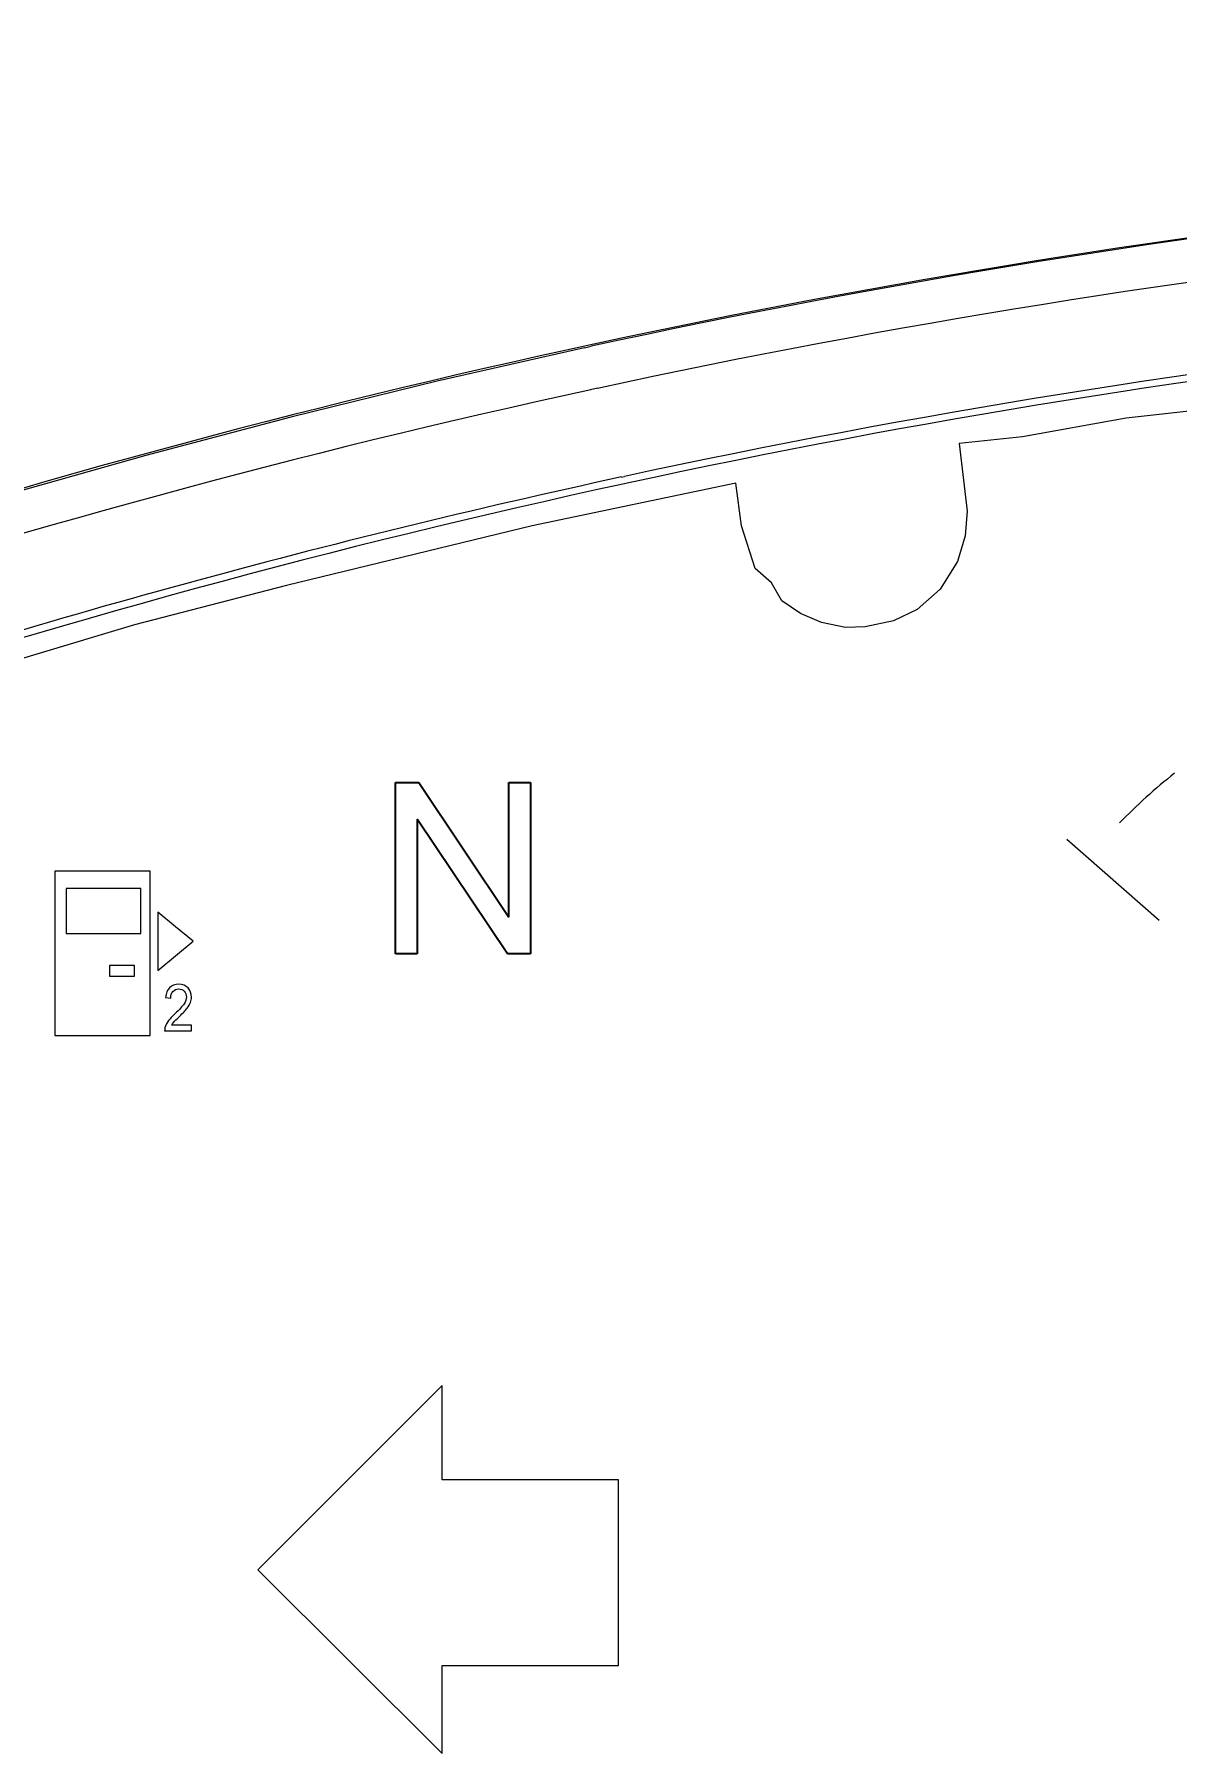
# Model space of a CAD drawing. Header units: millimetres. Extents: x 2768 to 3957, y 940 to 1781.
# Drawn here: x 2964.9 to 3005.3, y 1560.9 to 1621.6 of the extents above; entities that cross this region are included whole.
import ezdxf

# ---------------------------------------------------------------- set-up
doc = ezdxf.new("R2010")
doc.units = ezdxf.units.MM
doc.layers.add('layer 1', color=7, linetype='Continuous')
doc.layers.add('尺寸标注', color=2, linetype='Continuous', lineweight=25)
doc.layers.add('粗实线', color=7, linetype='Continuous', lineweight=50)
doc.styles.add('SGW', font='gbenor.shx', dxfattribs={"width": 0.6, "bigfont": 'hztxt.shx'})
doc.dimstyles.new('线性', dxfattribs={"dimtxt": 7, "dimasz": 3.5, "dimexe": 1.25, "dimexo": 0.625, "dimtad": 1, "dimdsep": 46, "dimtxsty": 'SGW', "dimcen": 2.5, "dimadec": 0, "dimazin": 0, "dimtfac": 1, "dimtmove": 0, "dimatfit": 3, "dimfxl": 0, "dimarcsym": 0})

# ---------------------------------------------------------------- blocks, each defined once
blk = doc.blocks.new('*D4')
at = {"layer": 'Defpoints', "color": 0, "transparency": 16777216}
for p in [(3153.99, 1638.621), (2941.99, 1607.225), (3153.99, 1607.225)]:
    blk.add_point(p, dxfattribs=at)
at = {"layer": '尺寸标注', "color": 0, "lineweight": -2, "transparency": 16777216}
for p, q in [((2941.99, 1607.85), (2941.99, 1639.871)), ((3153.99, 1607.85), (3153.99, 1639.871)), ((2945.49, 1638.621), (3150.49, 1638.621))]:
    blk.add_line(p, q, dxfattribs=at)
at = {"layer": '尺寸标注', "color": 0, "transparency": 16777216}
for points in [[(2945.49, 1639.204), (2945.49, 1638.038), (2941.99, 1638.621)], [(3150.49, 1639.204), (3150.49, 1638.038), (3153.99, 1638.621)]]:
    blk.add_solid(points, dxfattribs=at)
at = {"layer": '尺寸标注', "color": 0, "transparency": 16777216, "insert": (3047.99, 1642.746), "char_height": 7, "attachment_point": 5, "style": 'SGW'}
blk.add_mtext('\\M+181A3212%%P0.8', dxfattribs=at)
blk = doc.blocks.new('_DotSmall')
at = {"color": 0, "linetype": 'ByBlock', "const_width": 0.5}
blk.add_lwpolyline([(-0.0625, 0, 1), (0.0625, 0, 1)], format="xyb", close=True, dxfattribs=at)

msp = doc.modelspace()

# ---------------------------------------------------------------- linework, layer by layer
at = {"layer": 'layer 1', "lineweight": 20}
for points in [[(3009.379, 1608.712), (3009.379, 1608.712), (3003.529, 1608.062), (3003.529, 1608.062)], [(2990.997, 1602.237), (2990.997, 1602.237), (2990.42, 1602.751), (2990.42, 1602.751)], [(2997.566, 1603.002), (2997.566, 1603.002), (2996.96, 1602.015), (2996.96, 1602.015)], [(2991.366, 1601.609), (2991.366, 1601.609), (2990.997, 1602.237), (2990.997, 1602.237)], [(2996.96, 1602.015), (2996.96, 1602.015), (2996.145, 1601.301), (2996.145, 1601.301)], [(2992.023, 1601.161), (2992.023, 1601.161), (2991.366, 1601.609), (2991.366, 1601.609)], [(2992.764, 1600.836), (2992.764, 1600.836), (2992.023, 1601.161), (2992.023, 1601.161)], [(2993.605, 1600.665), (2993.605, 1600.665), (2992.764, 1600.836), (2992.764, 1600.836)], [(2995.304, 1600.894), (2995.304, 1600.894), (2994.309, 1600.692), (2994.309, 1600.692)], [(2996.145, 1601.301), (2996.145, 1601.301), (2995.304, 1600.894), (2995.304, 1600.894)], [(2994.309, 1600.692), (2994.309, 1600.692), (2993.605, 1600.665), (2993.605, 1600.665)]]:
    msp.add_open_spline(points, degree=3, dxfattribs=at)
at = {"layer": 'layer 1', "color": 22, "lineweight": 0}
msp.add_open_spline([(3005.244, 1595.512), (3004.556, 1594.972), (3003.907, 1594.385), (3003.301, 1593.755)], degree=3, dxfattribs=at)
at = {"layer": 'layer 1', "color": 72}
for points in [[(2977.705, 1595.184), (2977.705, 1595.184), (2978.528, 1595.184), (2978.528, 1595.184)], [(2977.705, 1589.123), (2977.705, 1589.123), (2977.705, 1595.184), (2977.705, 1595.184)], [(2978.528, 1595.184), (2978.528, 1595.184), (2981.711, 1590.426), (2981.711, 1590.426)], [(2981.711, 1595.184), (2981.711, 1595.184), (2982.48, 1595.184), (2982.48, 1595.184)], [(2981.711, 1590.426), (2981.711, 1590.426), (2981.711, 1595.184), (2981.711, 1595.184)], [(2982.48, 1595.184), (2982.48, 1595.184), (2982.48, 1589.123), (2982.48, 1589.123)], [(2978.474, 1593.886), (2978.474, 1593.886), (2978.474, 1589.123), (2978.474, 1589.123)], [(2981.658, 1589.123), (2981.658, 1589.123), (2978.474, 1593.886), (2978.474, 1593.886)], [(2978.474, 1589.123), (2978.474, 1589.123), (2977.705, 1589.123), (2977.705, 1589.123)], [(2982.48, 1589.123), (2982.48, 1589.123), (2981.658, 1589.123), (2981.658, 1589.123)]]:
    msp.add_open_spline(points, degree=3, dxfattribs=at)
at = {"layer": 'layer 1', "color": 72, "lineweight": 9}
for points in [[(2977.705, 1595.184), (2977.705, 1595.184), (2978.528, 1595.184), (2978.528, 1595.184)], [(2977.705, 1589.123), (2977.705, 1589.123), (2977.705, 1595.184), (2977.705, 1595.184)], [(2978.528, 1595.184), (2978.528, 1595.184), (2981.711, 1590.426), (2981.711, 1590.426)], [(2981.711, 1595.184), (2981.711, 1595.184), (2982.48, 1595.184), (2982.48, 1595.184)], [(2981.711, 1590.426), (2981.711, 1590.426), (2981.711, 1595.184), (2981.711, 1595.184)], [(2982.48, 1595.184), (2982.48, 1595.184), (2982.48, 1589.123), (2982.48, 1589.123)], [(2978.474, 1593.886), (2978.474, 1593.886), (2978.474, 1589.123), (2978.474, 1589.123)], [(2981.658, 1589.123), (2981.658, 1589.123), (2978.474, 1593.886), (2978.474, 1593.886)], [(2978.474, 1589.123), (2978.474, 1589.123), (2977.705, 1589.123), (2977.705, 1589.123)], [(2982.48, 1589.123), (2982.48, 1589.123), (2981.658, 1589.123), (2981.658, 1589.123)]]:
    msp.add_open_spline(points, degree=3, dxfattribs=at)
at = {"layer": 'layer 1', "color": 7, "lineweight": 0}
for points in [[(3004.703, 1590.308), (3004.703, 1590.308), (3001.438, 1593.174), (3001.438, 1593.174)], [(3004.703, 1590.308), (3004.703, 1590.308), (3001.438, 1593.174), (3001.438, 1593.174)], [(3004.703, 1590.308), (3004.703, 1590.308), (3001.438, 1593.174), (3001.438, 1593.174)], [(3004.703, 1590.308), (3004.703, 1590.308), (3001.438, 1593.174), (3001.438, 1593.174)], [(3004.703, 1590.308), (3004.703, 1590.308), (3001.438, 1593.174), (3001.438, 1593.174)], [(3004.703, 1590.308), (3004.703, 1590.308), (3001.438, 1593.174), (3001.438, 1593.174)], [(3004.703, 1590.308), (3004.703, 1590.308), (3001.438, 1593.174), (3001.438, 1593.174)], [(3004.703, 1590.308), (3004.703, 1590.308), (3001.438, 1593.174), (3001.438, 1593.174)], [(3004.703, 1590.308), (3004.703, 1590.308), (3001.438, 1593.174), (3001.438, 1593.174)], [(3004.703, 1590.308), (3004.703, 1590.308), (3001.438, 1593.174), (3001.438, 1593.174)], [(3004.703, 1590.308), (3004.703, 1590.308), (3001.438, 1593.174), (3001.438, 1593.174)], [(3004.703, 1590.308), (3004.703, 1590.308), (3001.438, 1593.174), (3001.438, 1593.174)], [(3004.703, 1590.308), (3004.703, 1590.308), (3001.438, 1593.174), (3001.438, 1593.174)], [(3004.703, 1590.308), (3004.703, 1590.308), (3001.438, 1593.174), (3001.438, 1593.174)], [(3004.703, 1590.308), (3004.703, 1590.308), (3001.438, 1593.174), (3001.438, 1593.174)], [(3004.703, 1590.308), (3004.703, 1590.308), (3001.438, 1593.174), (3001.438, 1593.174)], [(3004.703, 1590.308), (3004.703, 1590.308), (3001.438, 1593.174), (3001.438, 1593.174)], [(3004.703, 1590.308), (3004.703, 1590.308), (3001.438, 1593.174), (3001.438, 1593.174)], [(3004.703, 1590.308), (3004.703, 1590.308), (3001.438, 1593.174), (3001.438, 1593.174)], [(3004.703, 1590.308), (3004.703, 1590.308), (3001.438, 1593.174), (3001.438, 1593.174)], [(3004.703, 1590.308), (3004.703, 1590.308), (3001.438, 1593.174), (3001.438, 1593.174)], [(3004.703, 1590.308), (3004.703, 1590.308), (3004.703, 1590.308), (3004.703, 1590.308)]]:
    msp.add_open_spline(points, degree=3, dxfattribs=at)
at = {"layer": 'layer 1', "color": 22, "lineweight": 0}
for points, knots in [([(2965.663, 1592.051), (2965.663, 1592.051), (2969.034, 1592.051), (2969.034, 1592.051), (2969.034, 1592.051), (2969.034, 1592.051), (2969.034, 1586.244), (2969.034, 1586.244), (2969.034, 1586.244), (2969.034, 1586.244), (2965.663, 1586.244), (2965.663, 1586.244), (2965.663, 1586.244), (2965.663, 1586.244), (2965.663, 1592.051), (2965.663, 1592.051)], [0, 0, 0, 0, 0.25, 0.25, 0.25, 0.25, 0.5, 0.5, 0.5, 0.5, 0.75, 0.75, 0.75, 0.75, 1, 1, 1, 1]), ([(2966.057, 1591.441), (2966.057, 1591.441), (2968.705, 1591.441), (2968.705, 1591.441), (2968.705, 1591.441), (2968.705, 1591.441), (2968.705, 1589.846), (2968.705, 1589.846), (2968.705, 1589.846), (2968.705, 1589.846), (2966.057, 1589.846), (2966.057, 1589.846), (2966.057, 1589.846), (2966.057, 1589.846), (2966.057, 1591.441), (2966.057, 1591.441)], [0, 0, 0, 0, 0.25, 0.25, 0.25, 0.25, 0.5, 0.5, 0.5, 0.5, 0.75, 0.75, 0.75, 0.75, 1, 1, 1, 1]), ([(2970.551, 1589.57), (2970.551, 1589.57), (2969.928, 1589.054), (2969.928, 1589.054), (2969.928, 1589.054), (2969.928, 1589.054), (2969.306, 1588.538), (2969.306, 1588.538), (2969.306, 1588.538), (2969.306, 1588.538), (2969.306, 1589.57), (2969.306, 1589.57), (2969.306, 1589.57), (2969.306, 1589.57), (2969.306, 1590.603), (2969.306, 1590.603), (2969.306, 1590.603), (2969.306, 1590.603), (2969.928, 1590.087), (2969.928, 1590.087), (2969.928, 1590.087), (2969.928, 1590.087), (2970.551, 1589.57), (2970.551, 1589.57)], [0, 0, 0, 0, 0.166667, 0.166667, 0.166667, 0.166667, 0.333333, 0.333333, 0.333333, 0.333333, 0.5, 0.5, 0.5, 0.5, 0.666667, 0.666667, 0.666667, 0.666667, 0.833333, 0.833333, 0.833333, 0.833333, 1, 1, 1, 1]), ([(2967.594, 1588.717), (2967.594, 1588.717), (2968.48, 1588.717), (2968.48, 1588.717), (2968.48, 1588.717), (2968.48, 1588.717), (2968.48, 1588.334), (2968.48, 1588.334), (2968.48, 1588.334), (2968.48, 1588.334), (2967.594, 1588.334), (2967.594, 1588.334), (2967.594, 1588.334), (2967.594, 1588.334), (2967.594, 1588.717), (2967.594, 1588.717)], [0, 0, 0, 0, 0.25, 0.25, 0.25, 0.25, 0.5, 0.5, 0.5, 0.5, 0.75, 0.75, 0.75, 0.75, 1, 1, 1, 1]), ([(2970.494, 1586.603), (2970.494, 1586.603), (2970.494, 1586.41), (2970.494, 1586.41), (2970.494, 1586.41), (2970.494, 1586.41), (2969.544, 1586.41), (2969.544, 1586.41), (2969.544, 1586.41), (2969.543, 1586.458), (2969.549, 1586.504), (2969.564, 1586.549), (2969.564, 1586.549), (2969.589, 1586.623), (2969.627, 1586.695), (2969.681, 1586.767), (2969.681, 1586.767), (2969.734, 1586.838), (2969.811, 1586.921), (2969.911, 1587.014), (2969.911, 1587.014), (2970.068, 1587.16), (2970.173, 1587.275), (2970.228, 1587.361), (2970.228, 1587.361), (2970.283, 1587.446), (2970.31, 1587.526), (2970.31, 1587.602), (2970.31, 1587.602), (2970.31, 1587.682), (2970.285, 1587.749), (2970.235, 1587.804), (2970.235, 1587.804), (2970.185, 1587.858), (2970.12, 1587.885), (2970.04, 1587.885), (2970.04, 1587.885), (2969.955, 1587.885), (2969.887, 1587.857), (2969.836, 1587.798), (2969.836, 1587.798), (2969.785, 1587.74), (2969.759, 1587.66), (2969.758, 1587.558), (2969.758, 1587.558), (2969.758, 1587.558), (2969.577, 1587.579), (2969.577, 1587.579), (2969.577, 1587.579), (2969.59, 1587.733), (2969.636, 1587.85), (2969.717, 1587.931), (2969.717, 1587.931), (2969.798, 1588.012), (2969.907, 1588.052), (2970.044, 1588.052), (2970.044, 1588.052), (2970.182, 1588.052), (2970.291, 1588.008), (2970.371, 1587.921), (2970.371, 1587.921), (2970.452, 1587.834), (2970.492, 1587.726), (2970.492, 1587.598), (2970.492, 1587.598), (2970.492, 1587.532), (2970.48, 1587.468), (2970.456, 1587.405), (2970.456, 1587.405), (2970.433, 1587.341), (2970.394, 1587.275), (2970.339, 1587.205), (2970.339, 1587.205), (2970.285, 1587.135), (2970.194, 1587.039), (2970.067, 1586.917), (2970.067, 1586.917), (2969.962, 1586.816), (2969.894, 1586.747), (2969.864, 1586.711), (2969.864, 1586.711), (2969.833, 1586.675), (2969.809, 1586.639), (2969.789, 1586.603), (2969.789, 1586.603), (2969.789, 1586.603), (2970.494, 1586.603), (2970.494, 1586.603)], [0, 0, 0, 0, 0.045455, 0.045455, 0.045455, 0.045455, 0.090909, 0.090909, 0.090909, 0.090909, 0.136364, 0.136364, 0.136364, 0.136364, 0.181818, 0.181818, 0.181818, 0.181818, 0.227273, 0.227273, 0.227273, 0.227273, 0.272727, 0.272727, 0.272727, 0.272727, 0.318182, 0.318182, 0.318182, 0.318182, 0.363636, 0.363636, 0.363636, 0.363636, 0.409091, 0.409091, 0.409091, 0.409091, 0.454545, 0.454545, 0.454545, 0.454545, 0.5, 0.5, 0.5, 0.5, 0.545455, 0.545455, 0.545455, 0.545455, 0.590909, 0.590909, 0.590909, 0.590909, 0.636364, 0.636364, 0.636364, 0.636364, 0.681818, 0.681818, 0.681818, 0.681818, 0.727273, 0.727273, 0.727273, 0.727273, 0.772727, 0.772727, 0.772727, 0.772727, 0.818182, 0.818182, 0.818182, 0.818182, 0.863636, 0.863636, 0.863636, 0.863636, 0.909091, 0.909091, 0.909091, 0.909091, 0.954545, 0.954545, 0.954545, 0.954545, 1, 1, 1, 1]), ([(2970.494, 1586.603), (2970.494, 1586.603), (2970.494, 1586.41), (2970.494, 1586.41), (2970.494, 1586.41), (2970.494, 1586.41), (2969.544, 1586.41), (2969.544, 1586.41), (2969.544, 1586.41), (2969.543, 1586.458), (2969.549, 1586.504), (2969.564, 1586.549), (2969.564, 1586.549), (2969.589, 1586.623), (2969.627, 1586.695), (2969.681, 1586.767), (2969.681, 1586.767), (2969.734, 1586.838), (2969.811, 1586.921), (2969.911, 1587.014), (2969.911, 1587.014), (2970.068, 1587.16), (2970.173, 1587.275), (2970.228, 1587.361), (2970.228, 1587.361), (2970.283, 1587.446), (2970.31, 1587.526), (2970.31, 1587.602), (2970.31, 1587.602), (2970.31, 1587.682), (2970.285, 1587.749), (2970.235, 1587.804), (2970.235, 1587.804), (2970.185, 1587.858), (2970.12, 1587.885), (2970.04, 1587.885), (2970.04, 1587.885), (2969.955, 1587.885), (2969.887, 1587.857), (2969.836, 1587.798), (2969.836, 1587.798), (2969.785, 1587.74), (2969.759, 1587.66), (2969.758, 1587.558), (2969.758, 1587.558), (2969.758, 1587.558), (2969.577, 1587.579), (2969.577, 1587.579), (2969.577, 1587.579), (2969.59, 1587.733), (2969.636, 1587.85), (2969.717, 1587.931), (2969.717, 1587.931), (2969.798, 1588.012), (2969.907, 1588.052), (2970.044, 1588.052), (2970.044, 1588.052), (2970.182, 1588.052), (2970.291, 1588.008), (2970.371, 1587.921), (2970.371, 1587.921), (2970.452, 1587.834), (2970.492, 1587.726), (2970.492, 1587.598), (2970.492, 1587.598), (2970.492, 1587.532), (2970.48, 1587.468), (2970.456, 1587.405), (2970.456, 1587.405), (2970.433, 1587.341), (2970.394, 1587.275), (2970.339, 1587.205), (2970.339, 1587.205), (2970.285, 1587.135), (2970.194, 1587.039), (2970.067, 1586.917), (2970.067, 1586.917), (2969.962, 1586.816), (2969.894, 1586.747), (2969.864, 1586.711), (2969.864, 1586.711), (2969.833, 1586.675), (2969.809, 1586.639), (2969.789, 1586.603), (2969.789, 1586.603), (2969.789, 1586.603), (2970.494, 1586.603), (2970.494, 1586.603)], [0, 0, 0, 0, 0.045455, 0.045455, 0.045455, 0.045455, 0.090909, 0.090909, 0.090909, 0.090909, 0.136364, 0.136364, 0.136364, 0.136364, 0.181818, 0.181818, 0.181818, 0.181818, 0.227273, 0.227273, 0.227273, 0.227273, 0.272727, 0.272727, 0.272727, 0.272727, 0.318182, 0.318182, 0.318182, 0.318182, 0.363636, 0.363636, 0.363636, 0.363636, 0.409091, 0.409091, 0.409091, 0.409091, 0.454545, 0.454545, 0.454545, 0.454545, 0.5, 0.5, 0.5, 0.5, 0.545455, 0.545455, 0.545455, 0.545455, 0.590909, 0.590909, 0.590909, 0.590909, 0.636364, 0.636364, 0.636364, 0.636364, 0.681818, 0.681818, 0.681818, 0.681818, 0.727273, 0.727273, 0.727273, 0.727273, 0.772727, 0.772727, 0.772727, 0.772727, 0.818182, 0.818182, 0.818182, 0.818182, 0.863636, 0.863636, 0.863636, 0.863636, 0.909091, 0.909091, 0.909091, 0.909091, 0.954545, 0.954545, 0.954545, 0.954545, 1, 1, 1, 1])]:
    msp.add_open_spline(points, degree=3, knots=knots, dxfattribs=at)
at = {"layer": 'layer 1', "color": 72, "lineweight": 5}
for points in [[(2979.352, 1573.869), (2979.352, 1573.869), (2972.838, 1567.355), (2972.838, 1567.355)], [(2979.352, 1570.528), (2979.352, 1570.528), (2979.352, 1573.869), (2979.352, 1573.869)], [(2985.587, 1570.529), (2985.587, 1570.529), (2979.352, 1570.528), (2979.352, 1570.528)], [(2985.587, 1563.973), (2985.587, 1563.973), (2985.587, 1570.529), (2985.587, 1570.529)], [(2972.838, 1567.355), (2972.838, 1567.355), (2979.352, 1560.855), (2979.352, 1560.855)], [(2979.352, 1563.973), (2979.352, 1563.973), (2985.587, 1563.973), (2985.587, 1563.973)], [(2979.352, 1560.855), (2979.352, 1560.855), (2979.352, 1563.973), (2979.352, 1563.973)]]:
    msp.add_open_spline(points, degree=3, dxfattribs=at)
at = {"layer": '粗实线', "color": 7, "lineweight": 0}
for p, q in [((2984.39, 1610.554), (2984.626, 1610.606)), ((2984.848, 1609.118), (2984.602, 1609.064)), ((2985.698, 1605.983), (2985.793, 1606.003)), ((2985.892, 1605.764), (2985.804, 1605.745))]:
    msp.add_line(p, q, dxfattribs=at)
msp.add_lwpolyline([(2984.39, 1610.554), (2979.175, 1609.37), (2974.003, 1608.1), (2968.874, 1606.744), (2963.787, 1605.302), (2958.742, 1603.775), (2953.738, 1602.163), (2948.774, 1600.467), (2943.85, 1598.688), (2938.965, 1596.825), (2934.119, 1594.879), (2929.31, 1592.85), (2924.538, 1590.74)], dxfattribs=at)
for centre, radius, start, end in [((3047.974, 1317.425), 300, 89.99696, 114.34899), ((3048.127, 1318.349), 299.075, 89.97793, 102.25857), ((3048.192, 1316.103), 299.783, 89.99047, 102.19856), ((3048.182, 1317.03), 295.631, 89.98836, 102.18302), ((3048.117, 1318.452), 293.972, 89.97566, 102.22011), ((3048.226, 1317.425), 295, 102.21617, 114.34893), ((3048.37, 1316.362), 296.325, 102.2102, 108.34988)]:
    msp.add_arc(centre, radius, start, end, dxfattribs=at)
msp.add_ellipse((8164.577, -14036.35), major_axis=(5211.202, -15636.855), ratio=0.134494, start_param=3.127007, end_param=3.155344, dxfattribs=at)
for points in [[(3003.529, 1608.062), (3003.529, 1608.062), (2999.863, 1607.404), (2999.863, 1607.404)], [(2999.863, 1607.404), (2999.863, 1607.404), (2997.629, 1607.162), (2997.629, 1607.162)], [(2997.629, 1607.162), (2997.629, 1607.162), (2997.781, 1605.87), (2997.781, 1605.87)], [(2989.729, 1605.762), (2989.729, 1605.762), (2982.529, 1604.262), (2982.529, 1604.262)], [(2989.929, 1604.262), (2989.929, 1604.262), (2989.729, 1605.762), (2989.729, 1605.762)], [(2997.781, 1605.87), (2997.781, 1605.87), (2997.913, 1604.78), (2997.913, 1604.78)], [(2997.913, 1604.78), (2997.913, 1604.78), (2997.846, 1603.907), (2997.846, 1603.907)], [(2982.529, 1604.262), (2982.529, 1604.262), (2973.845, 1602.145), (2973.845, 1602.145)], [(2990.42, 1602.751), (2990.42, 1602.751), (2989.929, 1604.262), (2989.929, 1604.262)], [(2997.846, 1603.907), (2997.846, 1603.907), (2997.566, 1603.002), (2997.566, 1603.002)], [(2973.845, 1602.145), (2973.845, 1602.145), (2968.479, 1600.762), (2968.479, 1600.762)], [(2968.479, 1600.762), (2968.479, 1600.762), (2961.329, 1598.612), (2961.329, 1598.612)]]:
    msp.add_open_spline(points, degree=3, dxfattribs=at)

# ---------------------------------------------------------------- dimensions: what is measured, and where the dimension line sits
at = {"layer": '尺寸标注'}
dim = msp.add_linear_dim(base=(3153.99, 1638.621), p1=(2941.99, 1607.225), p2=(3153.99, 1607.225), text='▲<>%%P0.8', dimstyle='线性', override={"dimldrblk": 'DotSmall'}, dxfattribs=at)
dim.commit()
dim.dimension.update_dxf_attribs({"geometry": '*D4', "text_midpoint": (3047.99, 1642.746)})

doc.saveas('drawing.dxf')
